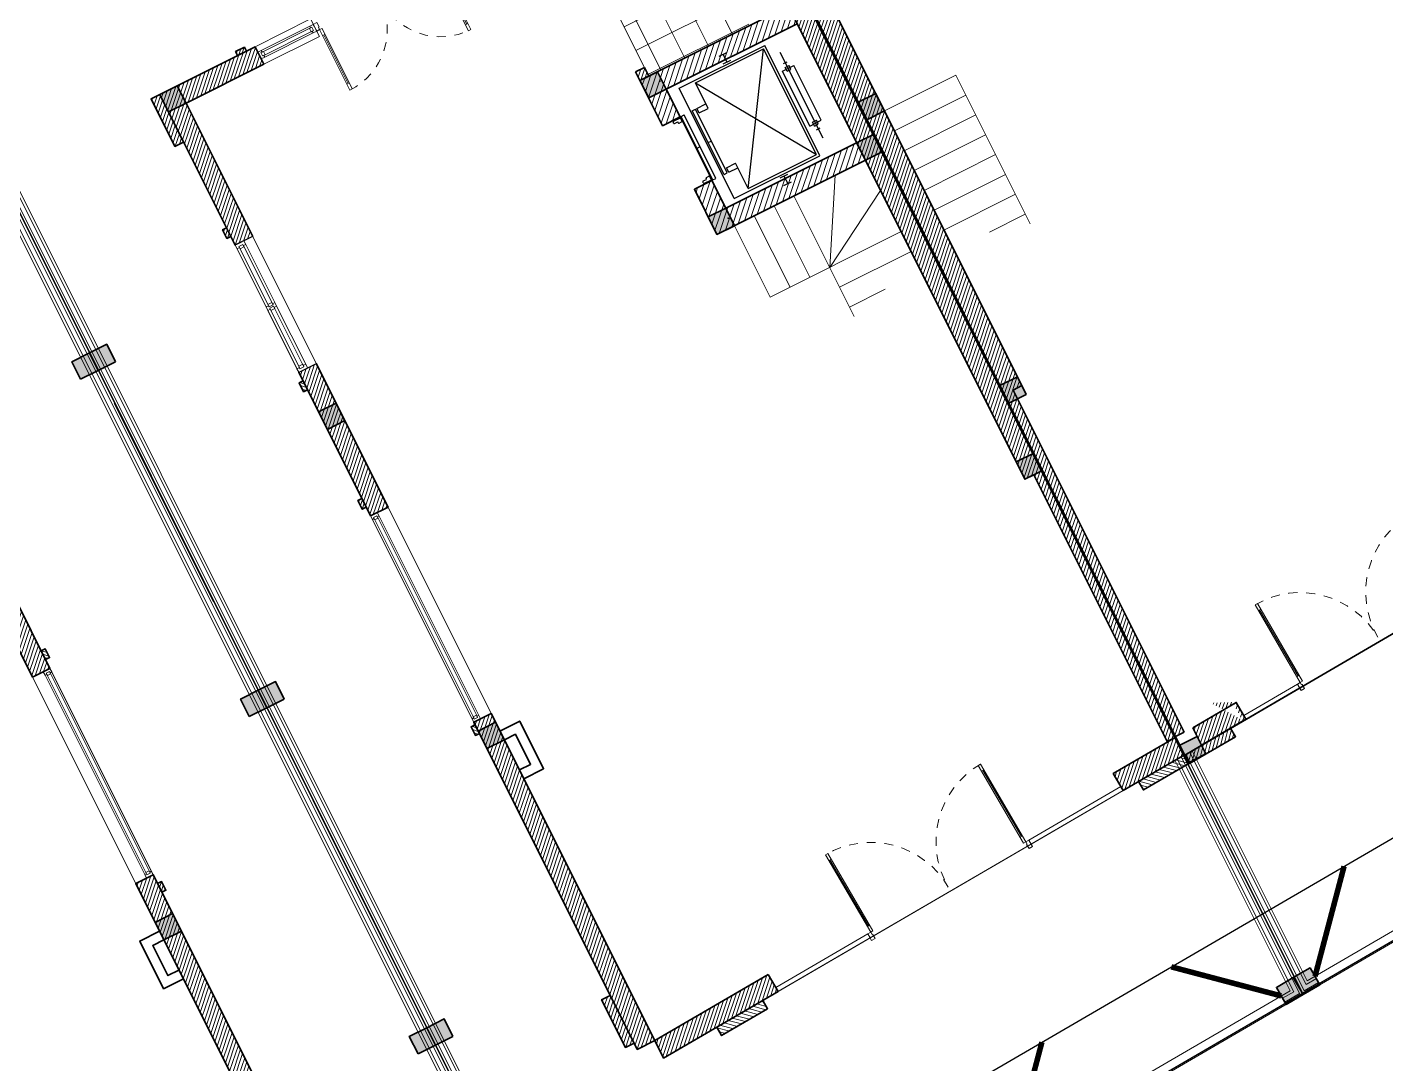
# Model space of a CAD drawing. Header units: millimetres. Extents: x 567980 to 569372, y 2065777 to 2066674.
# Drawn here: x 568842.1 to 568857.41, y 2066311.72 to 2066323.4 of the extents above; entities that cross this region are included whole.
import ezdxf

# ---------------------------------------------------------------- set-up
doc = ezdxf.new("R2010")
doc.units = ezdxf.units.MM
doc.linetypes.add('CENTER', pattern=[3, 1.5, -0.5, 0.5, -0.5])
doc.linetypes.add('HIDDEN2', pattern=[0.1875, 0.125, -0.0625])
for name, color, linetype, lineweight in [('A-COT VACH', 2, 'Continuous', 35), ('A-CUA', 25, 'Continuous', 5), ('A-DIM', 251, 'Continuous', 15), ('A-HATCH', 251, 'Continuous', 5), ('A-NET MANH', 8, 'Continuous', 9), ('A-NET THAY', 125, 'Continuous', 18), ('A-TUONG', 255, 'Continuous', 35), ('boDnv', 54, 'Continuous', 25), ('E-NoiThat', 32, 'Continuous', 9)]:
    doc.layers.add(name, color=color, linetype=linetype, lineweight=lineweight)
for name, color, linetype in [('A-NOITHAT', 252, 'Continuous'), ('ChiaLo', 128, 'CENTER'), ('datOlienke', 42, 'Continuous'), ('LoLK', 6, 'Continuous'), ('QH', 7, 'Continuous'), ('QUYEN', 7, 'Continuous'), ('ViaHeS', 32, 'Continuous')]:
    doc.layers.add(name, color=color, linetype=linetype)
doc.styles.add('rms', font='romans.shx', dxfattribs={"width": 0.7, "bigfont": 'vns.shx'})
doc.linetypes.add('ADL', pattern='A,0.125,-0.15,["++",rms,S=0.5,R=0,X=0,Y=-0.2245],-1.35,1.125', length=2.75)
pattern_1 = [(45, (-102.6989716938697, 612.5000389255583), (-0.02651650429449553, 0.02651650429449554), [])]
pattern_2 = [(45, (-120.698911792133, 437.4999999997672), (-0.02651650429449553, 0.02651650429449554), [])]
pattern_3 = [(45, (-127.6989716938697, 525.0000391579233), (-0.02651650429449553, 0.02651650429449554), [])]
pattern_4 = [(45, (0, 0), (-39.7747564417433, 39.7747564417433), [])]

# ---------------------------------------------------------------- blocks, each defined once
blk = doc.blocks.new('NEN')
at = {"layer": 'boDnv', "color": 10, "linetype": 'ADL', "ltscale": 0.25}
blk.add_lwpolyline([(138.0637130542891, -70.20249849953689), (163.3472205052385, -55.49264030414633), (165.2059888832737, -49.26496714958921), (120.5330213212874, 40.05459445947781), (114.4628255034331, 42.2565598168876), (87.67039637966082, 30.5781380305998), (85.61657964880578, 24.91634608246386), (132.334847607417, -68.49260883871466)], close=True, dxfattribs=at)
at = {"layer": 'ChiaLo', "ltscale": 5}
for points in [[(151.1923541997094, -63.72123006824404), (100.6528809649171, 37.32787948637269)], [(158.9871051437221, -59.1862706176471), (151.4643387268297, -44.14517898857594)]]:
    blk.add_lwpolyline(points, dxfattribs=at)
at = {"layer": 'datOlienke'}
blk.add_lwpolyline([(138.1924677013885, -71.28451958857477), (164.192240697681, -56.15794054768048), (166.2774268356152, -49.17167055956088), (121.2489789925748, 40.85864174738526), (114.4288824012037, 43.33263383549638), (86.8768795283977, 31.32312513748184), (84.52997519355267, 24.85337354452349), (131.6340893066954, -69.32704589446075)], close=True, dxfattribs=at)
at = {"layer": 'LoLK'}
for points in [[(161.3024567761458, -39.22466750675812), (151.4643387270626, -44.1451789890416), (158.9871051438386, -59.1862706176471), (164.1922406977974, -56.15794054721482), (166.2774268357316, -49.17167056002654)], [(151.4643387270626, -44.1451789890416), (143.4149694140069, -48.17105202004313), (151.1923541997094, -63.72123006824404), (158.9871051440714, -59.1862706176471)], [(143.4149694137741, -48.1710520198103), (135.3656001007184, -52.19692505081184), (143.3976032556966, -68.25618951860815), (151.1923541997094, -63.72123006801121)]]:
    blk.add_lwpolyline(points, close=True, dxfattribs=at)
at = {"layer": 'ViaHeS'}
blk.add_lwpolyline([(138.1924677013885, -71.28451958857477), (164.192240697681, -56.15794054768048), (166.2774268356152, -49.17167055956088), (121.2489789925748, 40.85864174738526), (114.4288824012037, 43.33263383549638), (86.8768795283977, 31.32312513748184), (84.52997519355267, 24.85337354452349), (131.6340893066954, -69.32704589446075)], close=True, dxfattribs=at)
blk = doc.blocks.new('NEN KO1')
at = {"layer": 'datOlienke'}
blk.add_lwpolyline([(4.684403042774647, 4.990029915701598), (2.785776796285063, 35.00997008406557), (-2.529820160940289, 40), (-103.1927142641507, 40.00000000372529), (-108.4561497012619, 35.00694464961998), (-110.0396935394965, 4.99305535829626), (-105.3031289766077, 3.725290298461914e-09), (-6.984919309616089e-10, 4.656612873077393e-10)], close=True, dxfattribs=at)
at = {"layer": 'LoLK'}
for points in [[(-13.65156448585913, 40.00000000046566), (-13.65156448585913, 29.00000000069849), (3.165880383690819, 29.00000000023283), (2.785776795819402, 35.00997008453123), (-2.529820160474628, 40)], [(-13.65156448585913, 29.00000000069849), (-13.65156448632479, 20.00000000046566), (3.735089919762686, 20), (3.165880383690819, 29.00000000046566)], [(-13.65156448655762, 20.00000000046566), (-13.65156448679045, 11.00000000069849), (4.304299455834553, 11), (3.735089919529855, 20)]]:
    blk.add_lwpolyline(points, close=True, dxfattribs=at)
blk = doc.blocks.new('cot 220')
at = {"layer": 'A-COT VACH'}
h = blk.add_hatch(color=256, dxfattribs=at)
h.dxf.hatch_style = 1
h.paths.add_polyline_path([(110.0000037951395, 109.9999999980937), (-109.9999962048605, 109.9999999980937), (-109.9999962048605, -110.0000000019063), (110.0000037951395, -110.0000000019063)])
blk.add_lwpolyline([(-109.9999962048605, -110.0000000019063), (110.0000037951395, -110.0000000019063), (110.0000037951395, 109.9999999980937), (-109.9999962048605, 109.9999999980937)], close=True, dxfattribs=at)
blk = doc.blocks.new('*U525')
for p, q in [((90.00000000000283, -99.99999999999753), (50.00000000000306, -99.99999999999864)), ((70.00000000000283, -99.99999999999804), (70.00000000003558, -1249.999999963868)), ((2709.999999927742, -99.99999999992151), (2749.999999927742, -99.99999999992048)), ((2729.999999927742, -99.99999999992096), (2729.999999927775, -1249.999999963791)), ((90.00000000003558, -1249.999999963867), (50.00000000003557, -1249.999999963868)), ((2709.999999927775, -1249.999999963791), (2749.999999927775, -1249.99999996379))]:
    blk.add_line(p, q)
for points in [[(-3.275903171773614e-12, 113.0367899566194), (59.99999999999695, 113.0367899566211), (59.99999999999901, 40.00000000000166), (49.99999999999901, 40.00000000000139), (50, 1.412869821137974e-12), (0, 0)], [(50, 1.412869821137974e-12), (90, 2.52042831050403e-12), (90.0000000000384, -1349.999999963867), (50.00000000003863, -1349.999999963869)], [(2749.999999927739, 7.945189960282032e-11), (2709.999999927739, 7.837276282288466e-11), (2709.999999927778, -1349.999999963791), (2749.999999927777, -1349.99999996379)], [(2799.999999927736, 113.0367899567004), (2739.999999927736, 113.0367899566988), (2739.999999927738, 40.00000000007918), (2749.999999927738, 40.00000000007945), (2749.999999927739, 7.945189960282032e-11), (2799.999999927739, 8.083634771452789e-11)]]:
    blk.add_lwpolyline(points, close=True)
at = {"linetype": 'HIDDEN2'}
for centre, radius, start, end in [((49.9999999996428, 5.729062678653229e-10), 1349.999999964771, 270.0000392677531, 1.752157829518596e-12), ((2749.99999992992, 2.433792621916794e-09), 1349.999999966545, 180.0000000000015, 269.9999607322504)]:
    blk.add_arc(centre, radius, start, end, dxfattribs=at)
blk = doc.blocks.new('CUA DI 4000')
at = {"layer": 'A-HATCH'}
h = blk.add_hatch(dxfattribs=at)
h.set_pattern_fill('ANSI31', color=256, scale=300.0000000000001, angle=-2.484808344893372e-17)
h.set_pattern_definition([(45.00000000000001, (-348838.7788459063, 636491.2519505024), (-26.51650429449554, 26.51650429449553), [])])
h.paths.add_polyline_path([(5600.435894966125, -109.6614079475403), (5000.435899853706, -109.5715448856354), (5000.444627642632, -0.3086378574371338), (5600.444627642632, -0.338592529296875)])
edge = h.paths.add_edge_path()
edge.add_line((599.9913150072098, -108.7586238384247), (-0.008890487428288907, -111.3012842722819))
edge.add_line((-0.008890390396118164, -111.3012845516205), (0.0002398299984633923, 1.271330010436955))
edge.add_line((0.0002397298812866211, 1.271330118179321), (600.0000294463824, -1.391148236987647))
edge.add_line((600.0000294446945, -1.391148328781128), (599.9913150024367, -108.7586241018144))
at = {"layer": 'A-CUA'}
for points, elevation in [([(800.1566737890244, 0), (1500.156673789024, 0), (1500.156673789024, 49.99999976158142), (800.1566737890244, 49.99999976158142)], -8.522721855943466e-07), ([(4800.156673789024, -2.384185791015625e-07), (3600.156673669815, 0), (3600.156673789024, 49.99999976158142), (4800.156673669815, 49.99999952316284)], -1.677126814971994e-06)]:
    blk.add_lwpolyline(points, close=True, dxfattribs=dict(at, elevation=elevation))
at = {"layer": 'A-NET THAY'}
for p, q in [((4800.156673789024, 0, -2.760926051496859e-08), (786.2704075574875, 0, 7.997907356879774e-07)), ((4800.156673789024, -2.384185791015625e-07, -1.677318519306692e-06), (800.1566737890244, 0, -8.524638899186365e-07))]:
    blk.add_line(p, q, dxfattribs=at)
at = {"layer": 'A-TUONG'}
for p, q in [((800.1566737890244, 0, -8.524638899186365e-07), (800.1566737890244, 219.5613162517548, -2.676744335732006e-08)), ((4800.156673789024, -2.384185791015625e-07, -1.677318519306692e-06), (4800.156673789024, 219.5613162517548, -2.676744324803249e-08))]:
    blk.add_line(p, q, dxfattribs=at)
blk.add_lwpolyline([(599.9999978542328, -0.05990910530090332), (1.192092895507812e-07, 0), (-0.008786559104919434, -109.9999997615814), (599.9912110567093, -110.0599086284637)], close=True, dxfattribs=at)
at = {"layer": 'A-TUONG', "elevation": 3.724310941831399e-07}
blk.add_lwpolyline([(5000.444656968117, 0.05990862846374512), (5000.435870409012, -109.9400913715363), (5600.435867905617, -110.0000002384186), (5600.444654583931, -2.384185791015625e-07), (5000.444652199745, -4.76837158203125e-07)], dxfattribs=at)
at = {"layer": 'A-CUA', "extrusion": (1.825819110754179e-10, -5.392646173562227e-10, -1), "xscale": 0.7500000000000002, "yscale": 0.7500000000000002, "zscale": -0.7500000000000004, "rotation": 180.1066326903748}
blk.add_blockref('*U525', (-1500.156673789022, 49.99999976158786, 0.01193818406199118), dxfattribs=at)
blk = doc.blocks.new('*U400')
at = {"layer": 'A-CUA', "color": 32}
for points in [[(60, -40.0000000000291), (45.00000000005821, -40), (45.00000000005821, -18.40746915910089), (0, -18.40746915910089), (0, -40), (0, -40), (0, -81.59253080412093), (0, -81.59253080412093), (0, -103.1850616265759), (45.00000000005821, -103.1850616265759), (45.00000000005821, -81.59253080412093), (60, -81.59253080412093)], [(30, -81.59253080415003), (59.99999999994179, -81.59253080415003), (60, -40.0000000000291), (29.99999999994179, -40.0000000000291)], [(639.9999976540549, -40.0000000000291), (654.9999976539967, -40), (654.9999976539967, -18.40746915910089), (699.9999976540549, -18.40746915910089), (699.9999976540549, -40), (699.9999976540549, -40), (699.9999976540549, -81.59253080412093), (699.9999976540549, -81.59253080412093), (699.9999976540549, -103.1850616265759), (654.9999976539967, -103.1850616265759), (654.9999976539967, -81.59253080412093), (639.9999976540549, -81.59253080412093)], [(669.9999976540549, -81.59253080415003), (639.9999976541131, -81.59253080415003), (639.9999976540549, -40.0000000000291), (669.9999976541131, -40.0000000000291)]]:
    blk.add_lwpolyline(points, close=True, dxfattribs=at)
at = {"layer": 'A-CUA', "color": 37, "lineweight": -2}
for points in [[(45.00000000005821, -18.40746915910089), (654.9999976539967, -18.40746915910089), (654.9999976539967, -40), (45.00000000005821, -40)], [(45.00000000005821, -81.59253080412093), (654.9999976539967, -81.59253080412093), (654.9999976539967, -103.1850616265759), (45.00000000005821, -103.1850616265759)]]:
    blk.add_lwpolyline(points, close=True, dxfattribs=at)
blk = doc.blocks.new('*U375')
for p, q in [((90.00000000000283, -99.99999999999753), (50.00000000000306, -99.99999999999864)), ((70.00000000000283, -99.99999999999804), (70.000000000026, -916.6666666666671)), ((2043.33333333334, -99.99999999994078), (2083.33333333334, -99.99999999993975)), ((2063.33333333334, -99.99999999994023), (2063.333333333363, -916.6666666666092)), ((90.000000000026, -916.6666666666661), (50.000000000026, -916.6666666666672)), ((2043.333333333364, -916.6666666666094), (2083.333333333363, -916.6666666666085))]:
    blk.add_line(p, q)
for points in [[(-3.275903171773614e-12, 113.0367899566194), (59.99999999999695, 113.0367899566211), (59.99999999999901, 40.00000000000166), (49.99999999999901, 40.00000000000139), (50, 1.412869821137974e-12), (0, 0)], [(50, 1.412869821137974e-12), (90, 2.52042831050403e-12), (90.00000000002882, -1016.666666666667), (50.00000000002905, -1016.666666666668)], [(2083.333333333338, 6.018300336200262e-11), (2043.333333333338, 5.910386658206697e-11), (2043.333333333367, -1016.666666666609), (2083.333333333366, -1016.666666666608)], [(2133.333333333334, 113.0367899566811), (2073.333333333334, 113.0367899566795), (2073.333333333336, 40.00000000005991), (2083.333333333336, 40.00000000006018), (2083.333333333338, 6.018300336200262e-11), (2133.333333333338, 6.156745147371019e-11)]]:
    blk.add_lwpolyline(points, close=True)
at = {"linetype": 'HIDDEN2'}
for centre, radius, start, end in [((49.99999999973099, 4.31796786878278e-10), 1016.666666667347, 270.0000392677531, 1.752157829518597e-12), ((2083.33333333498, 1.833205028855784e-09), 1016.666666668683, 180.0000000000015, 269.9999607322504)]:
    blk.add_arc(centre, radius, start, end, dxfattribs=at)
blk = doc.blocks.new('phào cửa')
at = {"layer": 'A-HATCH'}
h = blk.add_hatch(dxfattribs=at)
h.set_pattern_fill('ANSI31', color=256, scale=250)
h.set_pattern_definition([(45, (-237697.4602021521, 7620.008552273051), (-22.09708691207961, 22.09708691207961), [])])
h.paths.add_polyline_path([(3.222521627321839e-08, 0), (3.222521627321839e-08, 110), (-49.99999996777478, 110), (-49.99999996778206, 5.820766091346741e-11)])
at = {"layer": 'A-TUONG'}
blk.add_lwpolyline([(3.222521627321839e-08, 0), (3.222521627321839e-08, 110), (-49.99999996777478, 110), (-49.99999996778206, 5.820766091346741e-11)], close=True, dxfattribs=at)
blk = doc.blocks.new('CỦA DI SAU')
at = {"layer": 'A-NET THAY'}
blk.add_line((2199.977334673575, -0.08871254039650012), (3799.977334673575, -0.08871254039650012), dxfattribs=at)
for points in [[(2199.977334673575, -0.08871254039650012), (1499.977337019518, -0.08871251711343575), (1499.977337019518, -220.0887124752039), (2199.977334673575, -220.0887124980213)], [(3799.977334673575, -0.08871254039650012), (4499.977332327631, -0.08882865867053624), (4499.977332327631, -220.088828616761), (3799.977334673575, -220.0887124980213)]]:
    blk.add_lwpolyline(points, close=True, dxfattribs=at)
at = {"layer": 'A-CUA', "xscale": -1}
blk.add_blockref('*U400', (2199.977334673575, -49.29244711709862, 1.05544992030015e-06), dxfattribs=at)
at = {"layer": 'A-CUA', "extrusion": (0, 0, -1), "xscale": -0.7500000000000002, "yscale": 0.7500000000000002, "zscale": -0.7500000000000002}
blk.add_blockref('*U375', (-2199.977334673575, -152.4775087437006), dxfattribs=at)
at = {"layer": 'A-CUA'}
blk.add_blockref('*U400', (3799.977334673575, -49.29244711708907), dxfattribs=at)
at = {"layer": 'A-TUONG', "xscale": -1, "rotation": 90}
blk.add_blockref('phào cửa', (1389.977337019576, -0.08859640870150542, 1.05544992030015e-06), dxfattribs=at)
at = {"layer": 'A-TUONG', "rotation": 270}
blk.add_blockref('phào cửa', (4609.977332327573, -0.08859640870150542, 1.05544992030015e-06), dxfattribs=at)
blk = doc.blocks.new('CUA DI T1')
at = {"layer": 'A-HATCH'}
h = blk.add_hatch(dxfattribs=at)
h.set_pattern_fill('ANSI31', color=256, scale=300.0000000000001, angle=-6.212020862233431e-18)
h.set_pattern_definition([(45.00000000000001, (-145597.4601922035, 362519.8403408527), (-26.51650429449553, 26.51650429449553), [])])
h.paths.add_polyline_path([(-6100.435858845711, -109.4824748039246), (-5500.435890555382, -109.0540196895599), (-5500.444618344307, 0.2088873386383057), (-6100.444591403008, -0.1596593856811523)])
edge = h.paths.add_edge_path()
edge.add_line((-599.9913058280945, -108.2410988807678), (0.008899666367142345, -110.7837593562586))
edge.add_line((0.008899688720703125, -110.7837595939636), (-0.0002305238625565573, 1.788854968094455))
edge.add_line((-0.0002306699752807617, 1.788855075836182), (-600.0000203866613, -0.8736232376972906))
edge.add_line((-600.0000202655792, -0.8736233711242676), (-599.9913058307716, -108.2410991441581))
at = {"layer": 'A-CUA'}
for points, elevation in [([(-5300.156664609909, 0.5175247192382812), (-4100.156664609909, 0.5175249576568604), (-4100.156664729118, 50.51752471923828), (-5300.156664609909, 50.51752495765686)], -2.339947853743918e-06), ([(-800.1566647291183, 0.5175249576568604), (-2000.156664729118, 0.5175247192382812), (-2000.156664729118, 50.51752471923828), (-800.1566646099091, 50.51752495765686)], -2.33994785385494e-06)]:
    blk.add_lwpolyline(points, close=True, dxfattribs=dict(at, elevation=elevation))
at = {"layer": 'A-NET THAY'}
for p, q in [((-5300.156664609909, 0.5175251960754395, -6.902385950441348e-07), (-786.2703984975815, 0.5175249576568604, -6.90238594960868e-07)), ((-5300.156664609909, 0.5175247192382812, -2.33994785373004e-06), (-800.1566646099091, 0.5175249576568604, -2.339947853716162e-06))]:
    blk.add_line(p, q, dxfattribs=at)
at = {"layer": 'A-TUONG'}
for p, q in [((-5300.156664609909, 0.5175247192382812, -2.33994785373004e-06), (-5300.156664609909, 220.0788414478302, -6.902385949469902e-07)), ((-800.1566646099091, 0.5175249576568604, -2.339947853716162e-06), (-800.1566646099091, 220.078840970993, -1.515093224324637e-06))]:
    blk.add_line(p, q, dxfattribs=at)
at = {"layer": 'A-TUONG', "elevation": -1.618347334891856e-07}
blk.add_lwpolyline([(-5500.444647789001, 0.5774335861206055), (-5500.435861110687, -109.4225659370422), (-6100.435858845711, -109.4824748039246), (-6100.444645285606, 0.5175247192382812), (-5500.444643139839, 0.5175247192382812)], dxfattribs=at)
at = {"layer": 'A-TUONG', "elevation": -1.523752519855259e-06}
blk.add_lwpolyline([(-599.9999885559082, 0.457615852355957), (9.059906005859375e-06, 0.5175249576568604), (0.008795738220214844, -109.482474565506), (-599.991201877594, -109.5423836708069)], close=True, dxfattribs=at)
at = {"layer": 'A-CUA', "extrusion": (-2.781895722332563e-13, -5.449584847047524e-10, -1), "xscale": 0.7500000000000021, "yscale": 0.7500000000000021, "zscale": -0.7500000000000019, "rotation": 180.059778475144}
blk.add_blockref('*U525', (4100.129438400269, 52.70850634569216, -0.1041272372908812), dxfattribs=at)
blk = doc.blocks.new('*U401')
at = {"layer": 'A-CUA', "color": 32}
for points in [[(60, -40.0000000000291), (45.00000000005821, -40), (45.00000000005821, -18.40746915910089), (0, -18.40746915910089), (0, -40), (0, -40), (0, -81.59253080412093), (0, -81.59253080412093), (0, -103.1850616265759), (45.00000000005821, -103.1850616265759), (45.00000000005821, -81.59253080412093), (60, -81.59253080412093)], [(30, -81.59253080415003), (59.99999999994179, -81.59253080415003), (60, -40.0000000000291), (29.99999999994179, -40.0000000000291)], [(2539.999995077027, -40.0000000000291), (2554.999995076969, -40), (2554.999995076969, -18.40746915910089), (2599.999995077027, -18.40746915910089), (2599.999995077027, -40), (2599.999995077027, -40), (2599.999995077027, -81.59253080412093), (2599.999995077027, -81.59253080412093), (2599.999995077027, -103.1850616265759), (2554.999995076969, -103.1850616265759), (2554.999995076969, -81.59253080412093), (2539.999995077027, -81.59253080412093)], [(2569.999995077027, -81.59253080415003), (2539.999995077085, -81.59253080415003), (2539.999995077027, -40.0000000000291), (2569.999995077085, -40.0000000000291)]]:
    blk.add_lwpolyline(points, close=True, dxfattribs=at)
at = {"layer": 'A-CUA', "color": 37, "lineweight": -2}
for points in [[(45.00000000005821, -18.40746915910089), (2554.999995076969, -18.40746915910089), (2554.999995076969, -40), (45.00000000005821, -40)], [(45.00000000005821, -81.59253080412093), (2554.999995076969, -81.59253080412093), (2554.999995076969, -103.1850616265759), (45.00000000005821, -103.1850616265759)]]:
    blk.add_lwpolyline(points, close=True, dxfattribs=at)
blk = doc.blocks.new('AP11B2')
at = {"layer": 'A-NOITHAT'}
for p, q in [((-435.0000000009313, 1391.603832304027), (-435.0000000009313, 1441.603832304019)), ((-385.0000000009313, 1391.603832304027), (-385.0000000009313, 1441.603832304019)), ((-335.0000000009313, 1441.603832304019), (-385.0000000009313, 1441.603832304019)), ((359.9999999990687, 1491.603832304019), (-360.0000000009313, 1491.603832304019)), ((-360.0000000009313, 1341.603832304019), (-360.0000000009313, 1491.603832304019)), ((-335.0000000009313, 1391.603832304027), (-335.0000000009313, 1441.603832304019)), ((384.9999999990687, 1441.603832304019), (334.9999999990687, 1441.603832304019)), ((334.9999999990687, 1391.603832304027), (334.9999999990687, 1441.603832304019)), ((359.9999999990687, 1341.603832304019), (359.9999999990687, 1491.603832304019)), ((384.9999999990687, 1391.603832304027), (384.9999999990687, 1441.603832304019)), ((434.9999999990687, 1391.603832304027), (434.9999999990687, 1441.603832304019)), ((-725.0000000009313, 166.1255714344661), (-725.0000000009313, 1291.603832304019)), ((724.9999999990687, 1291.603832304019), (-725.0000000009313, 1291.603832304019)), ((557.9627270745113, 1416.603832304019), (-568.2546845125034, 1416.603832304019)), ((-335.0000000009313, 1391.603832304027), (-385.0000000009313, 1391.603832304027)), ((359.9999999990687, 1341.603832304019), (-360.0000000009313, 1341.603832304019)), ((384.9999999990687, 1391.603832304027), (334.9999999990687, 1391.603832304027)), ((724.9999999990687, 166.1255714344588), (724.9999999990687, 1291.603832304019)), ((-695.0000000009313, 366.1255714344516), (-695.0000000009313, 1261.603832304019)), ((694.9999999990687, 1261.603832304019), (-695.0000000009313, 1261.603832304019)), ((694.9999999990687, 366.1255714344516), (-695.0000000009313, 1261.603832304019)), ((-695.0000000009313, 366.1255714344516), (694.9999999990687, 1261.603832304019)), ((694.9999999990687, 366.1255714344516), (694.9999999990687, 1261.603832304019)), ((-850.0000000009313, 757.1255714344661), (-850.0000000009313, 857.1255714344661)), ((-750.0000000009313, 807.1255714344588), (-850.0000000009313, 807.1255714344588)), ((-750.0000000009313, 757.1255714344661), (-750.0000000009313, 857.1255714344661)), ((749.9999999990687, 757.1255714344661), (749.9999999990687, 857.1255714344661)), ((749.9999999990687, 807.1255714344588), (849.9999999990687, 807.1255714344516)), ((849.9999999990687, 757.1255714344661), (849.9999999990687, 857.1255714344661)), ((-360.0000000009313, 366.1255714344516), (-695.0000000009313, 366.1255714344516)), ((-420.0000000009313, 246.1255714344588), (-420.0000000009313, 366.1255714344516)), ((-360.0000000009313, 246.1255714344588), (-360.0000000009313, 366.1255714344516)), ((694.9999999990687, 366.1255714344516), (359.9999999990687, 366.1255714344516)), ((359.9999999990687, 246.1255714344516), (359.9999999990687, 366.1255714344516)), ((419.9999999990687, 246.1255714344516), (419.9999999990687, 366.1255714344516)), ((724.9999999990687, 166.1255714344588), (-725.0000000009313, 166.1255714344661)), ((-360.0000000009313, 246.1255714344588), (-420.0000000009313, 246.1255714344588)), ((417.3913043467328, 226.1255714344588), (-417.3913043485954, 226.1255714344661)), ((-417.3913043485954, 186.1255714344588), (-417.3913043485954, 226.1255714344661)), ((417.3913043467328, 186.1255714344516), (-417.3913043485954, 186.1255714344588)), ((-9.313225746154785e-10, 186.1255714344516), (-9.313225746154785e-10, 226.1255714344661)), ((419.9999999990687, 246.1255714344516), (359.9999999990687, 246.1255714344516)), ((417.3913043467328, 186.1255714344516), (417.3913043467328, 226.1255714344588)), ((417.3913043467328, 79.48334088382398), (-417.3913043485954, 79.48334088382398)), ((-417.3913043485954, 39.48334088382398), (-417.3913043485954, 79.48334088382398)), ((417.3913043467328, 39.48334088382398), (-417.3913043485954, 39.48334088382398)), ((-407.3913043476641, -66.86999999999534), (-407.3913043476641, 25)), ((-367.3913043485954, 25), (-407.3913043476641, 25)), ((-357.3913043485954, -15), (-357.3913043485954, 15)), ((-9.313225746154785e-10, 39.48334088382398), (-9.313225746154785e-10, 79.48334088382398)), ((357.3913043467328, -15), (357.3913043467328, 15)), ((407.3913043458015, 25), (367.3913043467328, 25)), ((407.3913043458015, -66.86999999999534), (407.3913043458015, 25)), ((417.3913043467328, 39.48334088382398), (417.3913043467328, 79.48334088382398)), ((-387.3913043485954, -76.86999999999534), (-397.3913043485954, -76.86999999999534)), ((-377.3913043476641, -66.86999999999534), (-377.3913043476641, -24.99999999999272)), ((-367.3913043485954, -24.99999999999272), (-377.3913043476641, -24.99999999999272)), ((377.3913043458015, -24.99999999999272), (367.3913043467328, -24.99999999999272)), ((377.3913043458015, -66.86999999999534), (377.3913043458015, -24.99999999999272)), ((397.3913043467328, -76.86999999999534), (387.3913043467328, -76.86999999999534))]:
    blk.add_line(p, q, dxfattribs=at)
for centre, start, end in [((-367.3913043485954, 15), 0, 90), ((367.3913043467328, 15), 90, 180), ((-397.3913043485954, -66.86999999999534), 180, 270), ((-387.3913043485954, -66.86999999999534), 270, 0), ((-367.3913043485954, -15), 270, 0), ((367.3913043467328, -15), 180, 270), ((387.3913043467328, -66.86999999999534), 180, 270), ((397.3913043467328, -66.86999999999534), 270, 0)]:
    blk.add_arc(centre, 10, start, end, dxfattribs=at)
for p in [(-900.0000000009313, 0), (899.9999999990687, 0)]:
    blk.add_point(p, dxfattribs=at)
blk = doc.blocks.new('cum tm 2')
at = {"layer": 'A-HATCH'}
h = blk.add_hatch(dxfattribs=at)
h.set_pattern_fill('ANSI31', color=256, scale=450)
h.set_pattern_definition(pattern_4)
h.paths.add_polyline_path([(0, 0), (-1.30385160446167e-08, -220), (-1650.000000209548, -219.9999999112915), (-1650.000000209548, -569.9999999154825), (-1870.000000210479, -569.9999999153661), (-1870.000000209548, 1.01746991276741e-07)])
h = blk.add_hatch(dxfattribs=at)
h.set_pattern_fill('ANSI31', color=256, scale=450)
h.set_pattern_definition(pattern_4)
edge = h.paths.add_edge_path()
edge.add_line((-1.080334186553955e-07, -1939.99999991979), (-1870.00000021141, -1939.99999991979))
edge.add_line((-1870.00000021141, -1939.99999991979), (-1870.000000210479, -1369.999999915366))
edge.add_line((-1870.000000210479, -1369.999999915366), (-1650.00000021141, -1369.999999915482))
edge.add_line((-1650.00000021141, -1369.999999915482), (-1650.00000021141, -1719.99999991979))
edge.add_line((-1650.00000021141, -1719.99999991979), (-3.57162207365036e-06, -1719.99999991979))
edge.add_line((-3.57162207365036e-06, -1719.99999991979), (-3.57162207365036e-06, -1939.99999991979))
at = {"layer": 'A-NET THAY'}
blk.add_line((-1650.00000021141, -1369.999999915482), (-1650.000000209548, -569.9999999154825), dxfattribs=at)
at = {"layer": 'A-TUONG'}
for points in [[(0, 0), (-1.30385160446167e-08, -220), (-1650.000000209548, -219.9999999112915), (-1650.000000209548, -569.9999999154825), (-1870.000000210479, -569.9999999153661), (-1870.000000209548, 1.01746991276741e-07), (0, 0)], [(-1.080334186553955e-07, -1939.99999991979), (-1870.00000021141, -1939.99999991979), (-1870.000000210479, -1369.999999915366), (-1650.00000021141, -1369.999999915482), (-1650.00000021141, -1719.99999991979), (-3.57162207365036e-06, -1719.99999991979), (-3.57162207365036e-06, -1939.99999991979)]]:
    blk.add_lwpolyline(points, dxfattribs=at)
at = {"layer": 'E-NoiThat', "xscale": 0.9583333333333354, "yscale": 0.9583333333333354, "zscale": 0.9583333333333354, "rotation": 270}
blk.add_blockref('AP11B2', (-1673.958333543502, -969.9999999154825), dxfattribs=at)
blk = doc.blocks.new('*U402')
at = {"layer": 'A-CUA', "color": 32}
for points in [[(60, -40.0000000000291), (45.00000000005821, -40), (45.00000000005821, -18.40746915910089), (0, -18.40746915910089), (0, -40), (0, -40), (0, -81.59253080412093), (0, -81.59253080412093), (0, -103.1850616265758), (45.00000000005821, -103.1850616265758), (45.00000000005821, -81.59253080412093), (60, -81.59253080412093)], [(30, -81.59253080415003), (59.99999999994179, -81.59253080415003), (60, -40.0000000000291), (29.99999999994179, -40.0000000000291)], [(792.4999997157423, -81.59253080415003), (762.4999997158005, -81.59253080415003), (762.4999997157423, -40.0000000000291), (792.4999997158005, -40.0000000000291)], [(822.4999997157128, -81.59253080415003), (807.4999997156837, -81.59253080415003), (807.4999997156254, -40.0000000000291), (822.4999997157419, -40.0000000000291), (822.4999997157419, -18.40746915910089), (777.4999997156841, -18.40746915910089), (777.499999715655, -40.0000000000291), (792.4999997158005, -40.0000000000291), (792.4999997157423, -81.59253080415003), (777.4999997156841, -81.59253080415003), (777.4999997156841, -103.1850616265758), (822.4999997157419, -103.1850616265758)], [(807.4999997156837, -81.59253080415003), (837.4999997156254, -81.59253080415003), (837.4999997156837, -40.0000000000291), (807.4999997156254, -40.0000000000291)], [(1539.999999431426, -40.0000000000291), (1554.999999431368, -40), (1554.999999431368, -18.40746915910089), (1599.999999431426, -18.40746915910089), (1599.999999431426, -40), (1599.999999431426, -40), (1599.999999431426, -81.59253080412093), (1599.999999431426, -81.59253080412093), (1599.999999431426, -103.1850616265758), (1554.999999431368, -103.1850616265758), (1554.999999431368, -81.59253080412093), (1539.999999431426, -81.59253080412093)], [(1569.999999431426, -81.59253080415003), (1539.999999431484, -81.59253080415003), (1539.999999431426, -40.0000000000291), (1569.999999431484, -40.0000000000291)]]:
    blk.add_lwpolyline(points, close=True, dxfattribs=at)
at = {"layer": 'A-CUA', "color": 37, "lineweight": -2}
for points in [[(45.00000000005821, -18.40746915910089), (777.4999997156841, -18.40746915910089), (777.4999997156841, -40), (45.00000000005821, -40)], [(45.00000000005821, -81.59253080412093), (777.4999997156841, -81.59253080412093), (777.4999997156841, -103.1850616265758), (45.00000000005821, -103.1850616265758)], [(1554.999999431368, -18.40746915910089), (822.4999997157419, -18.40746915910089), (822.4999997157419, -40), (1554.999999431368, -40)], [(1554.999999431368, -81.59253080412093), (822.4999997157419, -81.59253080412093), (822.4999997157419, -103.1850616265758), (1554.999999431368, -103.1850616265758)]]:
    blk.add_lwpolyline(points, close=True, dxfattribs=at)
blk = doc.blocks.new('*U406')
at = {"layer": 'A-CUA', "color": 32}
for points in [[(60, -40.0000000000291), (45.00000000005821, -40), (45.00000000005821, -9.99998139324059), (0, -9.99998139324059), (0, -40), (0, -40), (0, -90.00001858677939), (0, -90.00001858677939), (0, -120.0000371835189), (45.00000000005821, -120.0000371835189), (45.00000000005821, -90.00001858677939), (60, -90.00001858677939)], [(30, -90.0000185868085), (59.99999999994179, -90.0000185868085), (60, -40.0000000000291), (29.99999999994179, -40.0000000000291)], [(792.4999971316132, -90.0000185868085), (762.4999971316714, -90.0000185868085), (762.4999971316132, -40.0000000000291), (792.4999971316714, -40.0000000000291)], [(822.4999971315837, -90.0000185868085), (807.4999971315546, -90.0000185868085), (807.4999971314963, -40.0000000000291), (822.4999971316128, -40.0000000000291), (822.4999971316128, -9.99998139324059), (777.499997131555, -9.99998139324059), (777.4999971315259, -40.0000000000291), (792.4999971316714, -40.0000000000291), (792.4999971316132, -90.0000185868085), (777.499997131555, -90.0000185868085), (777.499997131555, -120.0000371835189), (822.4999971316128, -120.0000371835189)], [(807.4999971315546, -90.0000185868085), (837.4999971314963, -90.0000185868085), (837.4999971315546, -40.0000000000291), (807.4999971314963, -40.0000000000291)], [(1539.999994263168, -40.0000000000291), (1554.99999426311, -40), (1554.99999426311, -9.99998139324059), (1599.999994263168, -9.99998139324059), (1599.999994263168, -40), (1599.999994263168, -40), (1599.999994263168, -90.00001858677939), (1599.999994263168, -90.00001858677939), (1599.999994263168, -120.0000371835189), (1554.99999426311, -120.0000371835189), (1554.99999426311, -90.00001858677939), (1539.999994263168, -90.00001858677939)], [(1569.999994263168, -90.0000185868085), (1539.999994263226, -90.0000185868085), (1539.999994263168, -40.0000000000291), (1569.999994263226, -40.0000000000291)]]:
    blk.add_lwpolyline(points, close=True, dxfattribs=at)
at = {"layer": 'A-CUA', "color": 37, "lineweight": -2}
for points in [[(45.00000000005821, -9.99998139324059), (777.499997131555, -9.99998139324059), (777.499997131555, -40), (45.00000000005821, -40)], [(45.00000000005821, -90.00001858677939), (777.499997131555, -90.00001858677939), (777.499997131555, -120.0000371835189), (45.00000000005821, -120.0000371835189)], [(1554.99999426311, -9.99998139324059), (822.4999971316128, -9.99998139324059), (822.4999971316128, -40), (1554.99999426311, -40)], [(1554.99999426311, -90.00001858677939), (822.4999971316128, -90.00001858677939), (822.4999971316128, -120.0000371835189), (1554.99999426311, -120.0000371835189)]]:
    blk.add_lwpolyline(points, close=True, dxfattribs=at)
blk = doc.blocks.new('phao cua 1600')
at = {"layer": 'A-TUONG'}
blk.add_blockref('phào cửa', (-3.221975930500776e-08, 909.9999971324578), dxfattribs=at)
at = {"layer": 'A-TUONG', "xscale": -1, "rotation": 180}
blk.add_blockref('phào cửa', (-3.22215782944113e-08, -909.9999971324578), dxfattribs=at)
blk.add_wipeout([(219.9998840663984, 800.0000000130382), (-0.00011613150309131015, 799.9999939725964), (-0.00011615082803473342, -800.0000002905703), (219.99988380726245, -800.0000002905703)]).dxf.layer = 'A-NET MANH'
at = {"layer": 'A-NET THAY'}
blk.add_lwpolyline([(-0.0001161508298537228, -800.0000002905726), (-0.0001161508280347334, 800.0000000130385), (219.9998838072624, 800.0000000130385), (219.9998838072606, -800.0000002905726)], close=True, dxfattribs=at)
at = {"layer": 'A-CUA', "rotation": 90}
blk.add_blockref('*U406', (-10.00009754393614, -800.0000002905726), dxfattribs=at)
blk = doc.blocks.new('A$C1a95cbaf')
at = {"layer": 'A-HATCH'}
h = blk.add_hatch(dxfattribs=at)
h.set_pattern_fill('ANSI31', color=256, scale=300)
h.set_pattern_definition([(45, (-121341.8622845516, 350750.0096866579), (-26.51650429449553, 26.51650429449553), [])])
h.paths.add_polyline_path([(109.9986200973799, 600.0096868644468), (0.02128792818984948, 600.0009020250291), (0.08119684536359273, 0.08961506490595639), (109.9986201197316, 0.09839511895552278)])
at = {"layer": 'A-TUONG', "elevation": -3.299418517631813e-06}
blk.add_lwpolyline([(110.0585290164163, 0.009689248632639647), (0.05852936845622025, 0.0009026157204061747), (-0.001379550580168143, 600.0009002231527), (109.9986200973799, 600.0096868558321)], close=True, dxfattribs=at)
blk = doc.blocks.new('cum dh a3.3.1.6.7')
at = {"layer": 'A-HATCH'}
h = blk.add_hatch(dxfattribs=at)
h.set_pattern_fill('ANSI31', color=256, scale=0.3, angle=-1.272221872585407e-14)
h.set_pattern_definition(pattern_2)
h.paths.add_polyline_path([(5.274422766407952, -12.41014791512862), (6.778548420639709, -12.30002253316343), (6.778548401081935, -7.829999762587249), (6.998548401053995, -7.82999976282008), (6.998548414558172, -12.52002253360115), (5.288292804500088, -12.62981840665452)])
h.paths.add_polyline_path([(0.797102530952543, -12.91334325983189), (-0.001451704418286681, -12.96397020830773), (-0.001451585907489061, 1.161824911832809e-07), (0.5985484141856432, 1.164153218269348e-07), (0.5985484141856432, -0.2199998837895691), (0.1085484141949564, -0.2199998835567385), (0.1085484139621258, -2.579999767011032), (0.2185484138317406, -2.579999767011032), (0.2185484094079584, -8.539999766740948), (0.1085484095383435, -8.539999766973779), (0.1085484190843999, -12.74381046975031), (0.7834107053931803, -12.69496779493056)])
h = blk.add_hatch(dxfattribs=at)
h.set_pattern_fill('ANSI31', color=256, scale=0.3, angle=-1.272221872585407e-14)
h.set_pattern_definition(pattern_2)
h.paths.add_polyline_path([(6.998548414558172, -5.229999766917899), (6.778548414818943, -5.229999766917899), (6.778548414818943, -3.799999999580905), (6.998548415023834, -3.799999999580905)])
h.paths.add_polyline_path([(5.798571073217317, -8.867611177265644e-05), (6.998548414558172, 1.166481524705887e-07), (6.998548414558172, -2.199999999487773), (6.778548414586112, -2.199999999953434), (6.778548414586112, -0.2199998835567385), (5.798571072984487, -0.2200886758510023)])
h.paths.add_polyline_path([(1.498548414092511, 1.166481524705887e-07), (2.79857107787393, -8.890824392437935e-05), (2.79857107787393, -0.2200889084488153), (1.49854841385968, -0.2199998837895691)])
h.paths.add_polyline_path([(2.088548413710669, -2.469999766908586), (2.088548413943499, -2.579999766778201), (1.978548413841054, -2.579999767011032), (1.978548414306715, -2.469999767141417)])
h.paths.add_polyline_path([(2.08854841417633, -1.669999767094851), (2.088548413943499, -0.2199998835567385), (1.978548414073884, -0.2199998835567385), (1.978548414073884, -1.669999767094851)])
h = blk.add_hatch(dxfattribs=at)
h.set_pattern_fill('ANSI31', color=256, scale=0.3, angle=-1.272221872585407e-14)
h.set_pattern_definition(pattern_3)
h.paths.add_polyline_path([(10.99848850746639, -5.309960844228044), (11.21848850767128, -5.309960844228044), (11.21848850743845, -3.49996084230952), (10.99848850769922, -3.49996084230952)])
h.paths.add_polyline_path([(12.19846584438346, -4.982971586287022e-05), (10.99848850769922, 3.915815614163876e-05), (10.99848850769922, -1.899960842216387), (11.21848850743845, -1.899960842216387), (11.21848850767128, -0.2199608420487493), (12.19846584438346, -0.2200498296879232)])
h.paths.add_polyline_path([(16.49848850769922, 3.91579233109951e-05), (15.19846583995968, 3.915815614163876e-05), (15.19846583972685, -0.2199608418159187), (16.49848850816488, -0.219960841583088)])
h.paths.add_polyline_path([(15.90848850808106, -1.369960725307465), (15.90848850831389, -0.2199608418159187), (16.01848850818351, -0.2199608418159187), (16.01848850795068, -1.369960725307465)])
h.paths.add_polyline_path([(15.90848850831389, -2.169960725354031), (15.90848850854672, -2.279960725223646), (16.01848850818351, -2.279960725223646), (16.01848850818351, -2.1699607251212)])
h = blk.add_hatch(dxfattribs=at)
h.set_pattern_fill('ANSI31', color=256, scale=0.3, angle=-1.272221872585407e-14)
h.set_pattern_definition(pattern_3)
h.paths.add_polyline_path([(17.39848850807175, -0.2199608420487493), (17.88848850806244, -0.2199608420487493), (17.88848850829527, -2.279960725456476), (17.77848850842565, -2.279960725223646), (17.77848850819282, -8.239960725186393), (17.88848850829527, -8.239960725186393), (17.88848849874921, -11.59980110311881), (17.99848849885166, -11.59980110335164), (17.99848850793205, 3.91579233109951e-05), (17.39848850783892, 3.91579233109951e-05)])
h.paths.add_polyline_path([(12.69517089100555, -11.93622459075414), (11.21848851721734, -12.02988943294622), (11.21848851698451, -12.24996084207669), (12.70882317167707, -12.15536104771309)])
h.paths.add_polyline_path([(11.21848851698451, -12.02996084210463), (11.21848850743845, -7.909960839664564), (10.99848850769922, -7.909960839897394), (10.99848851677962, -12.02996084210463)])
h = blk.add_hatch(dxfattribs=at)
h.set_pattern_fill('ANSI31', color=256, scale=0.3, angle=-1.272221872585407e-14)
h.set_pattern_definition(pattern_1)
h.paths.add_polyline_path([(18.1084885080345, -11.58980099484324), (18.10848851292394, -7.279960842104629), (18.21848851349205, -7.279960842104629), (18.21848851325922, -0.2199609584640712), (22.37848851270974, -0.2199609579984099), (22.37848851247691, 3.904127515852451e-05), (17.99848851305433, 3.904150798916817e-05), (17.99848850793205, -11.58980099507608)])
at = {"layer": 'A-HATCH', "ltscale": 100, "transparency": 33554687}
h = blk.add_hatch(dxfattribs=at)
h.set_pattern_fill('_USER', color=256, scale=0.3, angle=-1.272221872585407e-14, double=1, pattern_type=0)
h.set_pattern_definition([(359.9999999999999, (-5219.256040326087, -115.7298222531099), (1.387778780781446e-17, 0.2999999999999999), []), (90, (-5219.256040326087, -115.7298222531099), (-0.2999999999999999, 2.775557561562891e-17), [])])
h.paths.add_polyline_path([(17.28848850820214, -2.279960725223646), (17.28848850820214, -0.9799607251770794), (17.88848850806244, -0.9799607254099101), (17.88848850806244, -0.2199608420487493), (17.39848850830458, -0.2199608420487493), (16.49848850816488, -0.219960841583088), (16.01848850818351, -0.2199608418159187), (16.01848850795068, -1.369960725307465), (16.01848850818351, -2.1699607251212), (16.01848850818351, -2.279960725223646)])
at = {"layer": 'A-HATCH'}
h = blk.add_hatch(dxfattribs=at)
h.set_pattern_fill('ANSI31', color=256, scale=0.3, angle=-1.272221872585407e-14)
h.set_pattern_definition(pattern_1)
h.paths.add_polyline_path([(23.88359347893856, -11.22370227961801), (22.77448375849053, -11.29524656594731), (22.78864728310145, -11.51435057423078), (23.88359347893856, -11.44416003650986)])
h.paths.add_polyline_path([(18.21848850790411, -11.58980099507608), (18.78281507291831, -11.55327971535735), (18.7969785972964, -11.77238372270949), (18.21905893296935, -11.80976417870261)])
h.paths.add_polyline_path([(24.10359347867779, -11.20996065088548), (24.10359347867779, -11.42996065039188), (25.99848852166906, -9.4114360131789), (25.99848852213472, -7.059960842365399), (25.77848852192983, -7.059960841899738), (25.778488521697, -9.324352815980092), (24.00836945860647, -11.20996065088548)])
edge = h.paths.add_edge_path()
edge.add_line((18.54214213765226, -11.45142256445251), (18.54214213765226, -11.43802214204334))
edge.add_line((18.75200898153707, -11.53423419198953), (18.75200898153707, -11.75436554872431))
h = blk.add_hatch(dxfattribs=at)
h.set_pattern_fill('ANSI31', color=256, scale=0.3, angle=-1.272221872585407e-14)
h.set_pattern_definition([(45, (-127.6989717029501, 524.6100391580258), (-0.02651650429449553, 0.02651650429449554), [])])
h.paths.add_polyline_path([(17.99848849885166, -11.5995814553462), (17.1860968330875, -11.65058618807234), (17.19973852229305, -11.86986139253713), (17.99848849885166, -11.81980110309087)])
at = {"layer": 'A-NET THAY'}
for p, q in [((16.01848850818351, -2.1699607251212), (16.01848850795068, -1.369960725307465)), ((19.11848851316608, -3.819960842141882), (18.21848851349205, -3.819960841909051)), ((19.11848851339892, -5.690537978662178), (19.11848851316608, -3.819960842141882)), ((19.11848851316608, -4.069960841909051), (18.21848851302639, -4.069960841909051)), ((16.12848850805312, -4.219960724934936), (16.12848850828595, -5.119960725540295)), ((16.37848850828595, -4.219960725400597), (16.37848850828595, -5.119960725074634)), ((16.62848850805312, -4.219960725167766), (16.62848850805312, -5.119960725540295)), ((16.87848850828595, -4.219960725167766), (16.87848850805312, -5.740568931913003)), ((16.87848850828595, -5.119960725074634), (17.39810375054367, -4.219960725167766)), ((19.11848851293325, -4.319960842141882), (18.21848851325922, -4.319960842141882)), ((19.11848851316608, -4.569960842141882), (18.21848851302639, -4.569960842141882)), ((16.87848850828595, -5.119960725074634), (17.77848850842565, -4.60034548304975)), ((19.11848851316608, -4.819960842141882), (18.21848851302639, -4.819960842374712)), ((16.12848850828595, -5.119960725540295), (17.77848850819282, -5.119960725307465)), ((19.11848851293325, -5.069960842141882), (18.21848851325922, -5.069960842141882)), ((19.11848851316608, -5.319960841909051), (18.21848851302639, -5.319960842141882)), ((16.87848850805312, -5.369960725307465), (17.77848850819282, -5.369960725307465)), ((16.87848850805312, -5.619960725307465), (17.32853859267198, -5.619960725307465)), ((19.11848851316608, -5.569960842141882), (18.66848851297982, -5.569960842141882))]:
    blk.add_line(p, q, dxfattribs=at)
for points in [[(10.99848850769922, -3.499960842076689), (11.21848850743845, -3.49996084230952), (11.21848850743845, -1.899960842216387), (10.99848850769922, -1.899960842216387)], [(10.99848850443959, -7.909960839897394), (11.21848850441165, -7.909960840130225), (11.21848850464448, -5.309960844228044), (10.99848850420676, -5.309960844460875)]]:
    blk.add_lwpolyline(points, close=True, dxfattribs=at)
at = {"layer": 'A-NET THAY', "elevation": 1.055449920400763e-09}
blk.add_lwpolyline([(6.998548414558172, -7.82999976282008), (6.778548414818943, -7.829999762354419), (6.778548414818943, -5.229999766917899), (6.998548414558172, -5.229999766917899)], close=True, dxfattribs=at)
at = {"layer": 'A-TUONG'}
for points in [[(12.19846584438346, -4.982971586287022e-05), (10.99848850769922, 3.915815614163876e-05), (10.99848850769922, -1.899960842216387), (11.21848850743845, -1.899960842216387), (11.21848850767128, -0.2199608420487493), (12.19846584438346, -0.2200498296879232)], [(17.39848850807175, -0.2199608420487493), (17.88848850806244, -0.2199608420487493), (17.88848850829527, -2.279960725456476), (17.77848850842565, -2.279960725223646), (17.77848850819282, -8.239960725186393), (17.88848850829527, -8.239960725186393), (17.88848849874921, -11.59980110311881), (17.99848849885166, -11.59980110335164), (17.99848850793205, 3.91579233109951e-05), (17.39848850783892, 3.91579233109951e-05)], [(15.90848850831389, -2.169960725354031), (15.90848850854672, -2.279960725223646), (16.01848850818351, -2.279960725223646), (16.01848850818351, -2.1699607251212)], [(18.21848850790411, -11.58980099507608), (18.78281507291831, -11.55327971535735), (18.7969785972964, -11.77238372270949), (18.21848850790411, -11.80980107421055)]]:
    blk.add_lwpolyline(points, close=True, dxfattribs=at)
for points in [[(18.1084885080345, -11.58980099484324), (18.10848851292394, -7.279960842104629), (18.21848851349205, -7.279960842104629), (18.21848851325922, -0.2199609584640712), (22.37848851270974, -0.2199609579984099), (22.37848851247691, 3.904127515852451e-05), (17.99848851305433, 3.904150798916817e-05), (17.99848850793205, -11.58980099507608), (18.1084885080345, -11.58980099484324)], [(10.99848850420676, -5.309960844460875), (11.21848850464448, -5.309960844228044), (11.21848850743845, -3.49996084230952), (10.99848850769922, -3.49996084230952), (10.99848850420676, -5.309960844460875)], [(11.21848851698451, -12.02996084210463), (11.21848850743845, -7.909960839664564), (10.99848850769922, -7.909960839897394), (10.99848851677962, -12.02996084210463), (11.21848851698451, -12.02996084210463)], [(11.21848850767128, -8.129960725316778), (11.46848850743845, -8.129960725083947), (11.46848850743845, -8.72996072540991), (11.21848850767128, -8.72996072517708)], [(11.21848850767128, -8.239960725186393), (11.35848850756884, -8.239960725186393), (11.35848850756884, -8.619960725307465), (11.21848850743845, -8.619960725307465)], [(24.10359347867779, -11.42996065039188), (17.9984885128215, -11.82400038070045)]]:
    blk.add_lwpolyline(points, dxfattribs=at)
for points, elevation in [([(6.998548414558172, -5.229999766917899), (6.778548414818943, -5.229999766917899), (6.778548414818943, -3.799999999580905), (6.998548415023834, -3.799999999580905), (6.998548414558172, -5.229999766917899)], 1.055449920400763e-09), ([(5.274422766407952, -12.41014791512862), (6.778548420639709, -12.30002253316343), (6.778548401081935, -7.829999762587249), (6.998548401053995, -7.82999976282008), (6.998548414558172, -12.52002253360115), (5.288292804500088, -12.62981840665452), (5.274422766407952, -12.41014791512862)], 1.055449920319448e-09), ([(6.778548414818943, -8.429999767104164), (6.528548414586112, -8.429999766871333), (6.528548414586112, -9.029999767197296), (6.778548414586112, -9.029999766731635)], 1.055449920414316e-09), ([(6.778548414586112, -8.539999766740948), (6.638548414688557, -8.539999766740948), (6.638548414688557, -8.91999976686202), (6.778548414586112, -8.91999976686202)], 1.055449920400763e-09)]:
    blk.add_lwpolyline(points, dxfattribs=dict(at, elevation=elevation))
for points, elevation in [([(17.99848849885166, -11.5995814553462), (17.1860968330875, -11.65058618807234), (17.19973852229305, -11.86986139253713), (17.99848849885166, -11.81980110309087)], -3.5181664000258e-10), ([(12.69517089100555, -11.93622459075414), (11.21848851721734, -12.02988943294622), (11.21848851698451, -12.24996084207669), (12.70882317167707, -12.15536104771309)], -1.297892618520261e-09)]:
    blk.add_lwpolyline(points, close=True, dxfattribs=dict(at, elevation=elevation))
at = {"layer": 'A-COT VACH', "yscale": 0.001, "zscale": 0.001, "rotation": 359.9999999999999}
for p, xscale in [((11.10848857159726, -0.1106376964598894), 0.001), ((16.0184885119088, -2.389960726024583), -0.001), ((18.10848850407638, -3.709960842272267), 0.001), ((11.10848850384355, -4.10996072483249), 0.001), ((16.01848851214163, -4.109960725298151), -0.001), ((17.88848850433715, -4.109960725530982), 0.001), ((18.10848850430921, -7.279960842104629), 0.001), ((11.10848850361072, -8.129960725316778), 0.001), ((17.88848850433715, -8.129960725316778), 0.001), ((6.888548406539485, -8.429999766871333, 1.055449920468526e-09), 0.001), ((18.10848851199262, -11.80980103765614), -0.001)]:
    blk.add_blockref('cot 220', p, dxfattribs=dict(at, xscale=xscale))
at = {"layer": 'A-CUA', "zscale": 0.001}
for name, p, xscale, yscale, rotation in [('*U402', (10.99848850723356, -3.499960841611028), 0.001, 0.001, 90), ('*U401', (7.016955883940682, -7.829999762121588, 1.055449920454973e-09), -0.0009999999999999998, 0.0009999999999999998, 270), ('*U401', (10.98008103528991, -7.909960839198902, 1.055449920360106e-09), 0.001, 0.001, 90)]:
    blk.add_blockref(name, p, dxfattribs=dict(at, xscale=xscale, yscale=yscale, rotation=rotation))
at = {"layer": 'A-DIM', "xscale": -0.0009999999999999998, "yscale": 0.0009999999999999998, "zscale": 0.001, "rotation": 3.634663207481091}
blk.add_blockref('CUA DI T1', (11.91030878387392, -12.20660290471278), dxfattribs=at)
at = {"layer": 'A-TUONG', "yscale": 0.001, "zscale": 0.001}
for name, p, xscale, rotation in [('A$C1a95cbaf', (10.88848988735117, -0.5999704925343394, 3.299418517791071e-09), 0.001, 359.9999999999999), ('CỦA DI SAU', (10.69848850741982, 3.888295032083988e-05, -1.055449920265238e-09), 0.001, 359.9999999999999), ('cum tm 2', (17.77848850842565, -2.279960725456476), 0.001, 359.9999999999999), ('phào cửa', (6.998548401286826, -5.119999767048284, 1.055449920400763e-09), -0.001, 359.9999999999999), ('phào cửa', (10.99848851794377, -5.199960844358429, 1.055449920427868e-09), 0.001, 359.9999999999999), ('phào cửa', (6.998548401286826, -7.939999762689695, 1.055449920373658e-09), 0.001, 179.9999999999999), ('phào cửa', (10.99848851794377, -7.939960720716044), -0.001, 179.9999999999999), ('CUA DI 4000', (17.9984885128215, -11.82400045963004), 0.001, 3.698620827714848), ('A$C1a95cbaf', (10.88842998817563, -11.94997053151019, 1.297892618831969e-09), 0.001, 359.9999999999999)]:
    blk.add_blockref(name, p, dxfattribs=dict(at, xscale=xscale, rotation=rotation))
at = {"layer": 'A-TUONG', "xscale": 0.001, "yscale": 0.001, "zscale": 0.001, "rotation": 359.9999999999999}
blk.add_blockref('phao cua 1600', (10.99848851002753, -2.699960845056921), dxfattribs=at)
blk = doc.blocks.new('MBT1KO1')
at = {"layer": 'LoLK', "rotation": 90}
blk.add_blockref('cum dh a3.3.1.6.7', (-11.65156448271591, 11.01500398525968), dxfattribs=at)
at = {"layer": 'LoLK'}
blk.add_blockref('NEN KO1', (1.164153218269348e-09, 0), dxfattribs=at)
blk = doc.blocks.new('rkg2')
at = {"layer": 'A-NET THAY'}
for points in [[(2.384185791015625e-07, -14966.02260791707), (2.868473529815674e-07, -17972.01661115565), (9000.000000763685, -17402.80707519274), (9000.00000050664, -9.439536370337009e-07), (0, -5.900510586798191e-07), (3.166496753692627e-08, -1999.999999657855)], [(3820.469334064052, -17700.32916262641), (8970.000000763685, -17374.64450028603), (8970.00000050664, -30.00000094276038), (30.00000000093132, -30.00000059124432), (30.00000003259629, -1999.999999656662)], [(3817.313364493661, -17650.42886346823), (8920.000000761822, -17327.70687544151), (8920.000000508502, -80.00000094081042), (80.00000000093132, -80.00000059319427), (80.00000003166497, -1999.999999654712)], [(110.0000002384186, -14959.0656024779), (110.0000002849847, -17854.83982561933), (8890.000000761822, -17299.54430053479), (8890.000000508502, -110.0000009396172), (110.0000000018626, -110.0000005943875), (110.000000031665, -1999.999999653519)]]:
    blk.add_lwpolyline(points, dxfattribs=at)
at = {"layer": 'A-COT VACH'}
for p in [(8889.9999967115, -4359.999999868392), (8889.9999967115, -8609.999999868392), (8889.9999967115, -12859.99999986839)]:
    blk.add_blockref('cot 220', p, dxfattribs=at)
blk = doc.blocks.new('rkg3')
at = {"layer": 'A-NET THAY'}
for points in [[(9000.000000566244, -2000.000000011642), (9000.000000502914, -3.539025783538818e-07), (0, 0), (3.632158041000366e-07, -17402.80707404017), (9000.000001046807, -16833.59753766097), (9000.000000949949, -13827.60353500699)], [(8970.000000566244, -2000.000000010477), (8970.000000502914, -30.00000035273843), (30, -30.00000000116415), (30.00000036135316, -17370.8497688924), (5175.743503795937, -17045.40462737111)], [(8920.000000568107, -2000.000000008615), (8920.00000050664, -80.00000035064295), (80, -80.00000000325963), (80.00000036135316, -17317.58759364649), (5172.587534224615, -16995.50432821293)], [(8890.000000568107, -2000.000000007451), (8890.00000050664, -110.0000003494788), (110.0000000018626, -110.0000000044238), (110.0000003613532, -17285.63028849871), (8890.000001043081, -16730.3347630077), (8890.000000949949, -13834.34076035395)], [(8775.389133436605, -16767.6433251244), (8920.000001043081, -16758.49733791314), (8920.000000949949, -13832.66317533003)], [(8778.545103007928, -16817.54362428235), (8970.000001046807, -16805.43496275553), (8970.000000949949, -13829.50090012816)]]:
    blk.add_lwpolyline(points, dxfattribs=at)
at = {"layer": 'QUYEN'}
for points in [[(8773.49555169046, -16737.70314562949, 62.4999999999762, 62.4999999999762, 0), (7811.850681032985, -15890.46217188635, 0, 0, 0.1927387260089142), (7525.988072741777, -16816.60238492815, 0, 0, 1.782881781543536)], [(5280.474610630423, -16958.62101566, 62.4999999999762, 62.4999999999762, 0), (6127.715584307909, -15996.97614494571, 0, 0, -0.1927387260089142), (6527.982089580968, -16879.72177636507, 0, 0, -1.782881781543536)]]:
    blk.add_lwpolyline(points, format="xyseb", dxfattribs=at)
at = {"layer": 'A-COT VACH', "xscale": -1}
for p in [(110.0000037960708, -4359.999999998137), (110.0000037960708, -8609.999999998137), (110.0000037960708, -12859.99999999814)]:
    blk.add_blockref('cot 220', p, dxfattribs=at)
at = {"layer": 'A-COT VACH', "rotation": 3.618880424124619}
blk.add_blockref('cot 220', (8883.276206053793, -16730.76001280895), dxfattribs=at)
blk = doc.blocks.new('rkg4')
at = {"layer": 'A-NET THAY'}
for points in [[(4.470348358154297e-07, -13827.60353464281), (5.438923835754395e-07, -16833.59753755307), (6009.970084756613, -16453.49394999737), (11000.00000015646, -11137.89699293872), (10999.99999998137, -1.00713805295527e-07), (0, -2.460001269355416e-07), (6.426125764846802e-08, -2000)], [(110.0000004470348, -13820.64652919267), (110.0000005401671, -16716.4207520052), (5959.572175562382, -16346.46161107162), (10890.00000015553, -11094.35539412788), (10889.99999998324, -110.000000102169), (110.0000000037253, -110.0000002445449), (110.0000000651926, -1999.999999996755)], [(30.00000044703484, -13825.70616952004), (30.00000054296106, -16801.64023240363), (217.6677352031693, -16789.77109192319)], [(80.00000044703484, -13822.54389431544), (80.00000054109842, -16748.37805715464), (214.5117656188086, -16739.87079276597)]]:
    blk.add_lwpolyline(points, dxfattribs=at)
at = {"layer": 'QUYEN'}
blk.add_lwpolyline([(212.6181838689372, -16709.93061327175, 62.4999999999762, 62.4999999999762, 0), (1059.859157303348, -15748.28574234198, 0, 0, -0.1927387260089142), (1460.125662798993, -16631.0313736597, 0, 0, -1.782881781543536)], format="xyseb", dxfattribs=at)
at = {"layer": 'A-COT VACH', "xscale": -1, "rotation": 3.618880438867214}
blk.add_blockref('cot 220', (102.8375295093283, -16716.8737461165), dxfattribs=at)
blk = doc.blocks.new('CUM CONG A3-A3.1-A6-A7')
at = {"layer": 'QH', "xscale": 0.001, "yscale": 0.001, "zscale": 0.001}
for name, p in [('rkg2', (11.00000000919681, -6.984919309616089e-10)), ('rkg3', (20.00000000919681, -4.656612873077393e-10)), ('rkg4', (29.00000000919681, -9.313225746154785e-10))]:
    blk.add_blockref(name, p, dxfattribs=at)
blk = doc.blocks.new('MB CONG KHU A')
at = {"layer": 'LoLK', "rotation": 26.57180110630141}
blk.add_blockref('CUM CONG A3-A3.1-A6-A7', (78.12884848983958, 73.93220537737943), dxfattribs=at)

msp = doc.modelspace()

# ---------------------------------------------------------------- block references
at = {"layer": 'boDnv'}
msp.add_blockref('NEN', (568697.4807461541, 2066371.697269554), dxfattribs=at)

# ---------------------------------------------------------------- next in the draw order: block references
at = {"layer": 'LoLK', "rotation": 296.5718179020918}
msp.add_blockref('MBT1KO1', (568829.114835482, 2066302.370223564), dxfattribs=at)

# ---------------------------------------------------------------- next in the draw order: block references
at = {"layer": 'LoLK'}
msp.add_blockref('MB CONG KHU A', (568744.8793870007, 2066240.647631037), dxfattribs=at)

doc.saveas('drawing.dxf')
